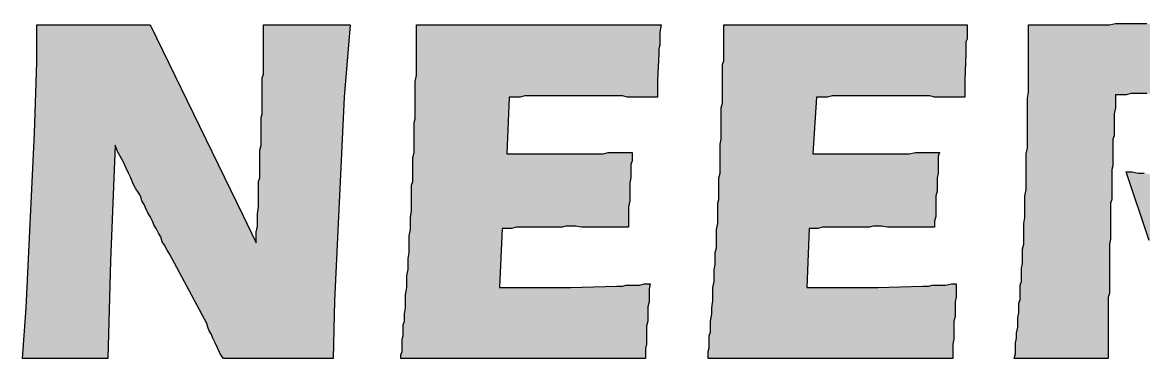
# Model space of a CAD drawing. Extents: x 0 to 3, y 0 to 1.88.
# Drawn here: x 1.426 to 2.196, y 1.064 to 1.295 of the extents above; entities that cross this region are included whole.
import ezdxf

# ---------------------------------------------------------------- set-up
doc = ezdxf.new("R2010")
doc.units = 0
doc.header["$LTSCALE"] = 10
doc.header["$MEASUREMENT"] = 0
doc.layers.add('BDR-18', color=1, linetype='Continuous')

msp = doc.modelspace()

# ---------------------------------------------------------------- hatches: boundary and pattern name
at = {"layer": 'BDR-18', "linetype": 'ByBlock'}
h = msp.add_hatch(color=256, dxfattribs=at)
h.dxf.hatch_style = 1
h.paths.add_polyline_path([(2.10754, 1.06416), (2.10836, 1.06747), (2.10836, 1.07161), (2.10836, 1.07493), (2.10919, 1.07824), (2.10919, 1.08155), (2.11002, 1.08569), (2.11002, 1.089), (2.11002, 1.09232), (2.11085, 1.09563), (2.11085, 1.09894), (2.11085, 1.10225), (2.11168, 1.10474), (2.11168, 1.10805), (2.11168, 1.11136), (2.11168, 1.11467), (2.1125, 1.11716), (2.1125, 1.12047), (2.1125, 1.12378), (2.1125, 1.12626), (2.11333, 1.12958), (2.11333, 1.13289), (2.11333, 1.1362), (2.11333, 1.13951), (2.11416, 1.14282), (2.11416, 1.14614), (2.11416, 1.15028), (2.11416, 1.15359), (2.11416, 1.1569), (2.11499, 1.16104), (2.11499, 1.16435), (2.11499, 1.16849), (2.11499, 1.17263), (2.11499, 1.17595), (2.11582, 1.18009), (2.11582, 1.18423), (2.11582, 1.18837), (2.11582, 1.19251), (2.11582, 1.19665), (2.11582, 1.20079), (2.11582, 1.20493), (2.11664, 1.20907), (2.11664, 1.21321), (2.11664, 1.21735), (2.11664, 1.22149), (2.11664, 1.22563), (2.11664, 1.22977), (2.11664, 1.23391), (2.11664, 1.23888), (2.11664, 1.24302), (2.11747, 1.24716), (2.11747, 1.2513), (2.11747, 1.25461), (2.11747, 1.25875), (2.11747, 1.26289), (2.11747, 1.2662), (2.11747, 1.26951), (2.11747, 1.27283), (2.11747, 1.27614), (2.11747, 1.27945), (2.11747, 1.28276), (2.11747, 1.28525), (2.11747, 1.28856), (2.11747, 1.29104), (2.11747, 1.29353), (2.12244, 1.29353), (2.12658, 1.29353), (2.13072, 1.29353), (2.13486, 1.29353), (2.13817, 1.29353), (2.14148, 1.29353), (2.1448, 1.29353), (2.14811, 1.29353), (2.15142, 1.29353), (2.15391, 1.29353), (2.15805, 1.29353), (2.16136, 1.29353), (2.16467, 1.29353), (2.16881, 1.29353), (2.17295, 1.29353), (2.17709, 1.29435), (2.18123, 1.29435), (2.1862, 1.29435), (2.19034, 1.29435), (2.19448, 1.29435), (2.19862, 1.29435), (2.20276, 1.29435), (2.2069, 1.29518), (2.21104, 1.29518), (2.21601, 1.29435), (2.22015, 1.29435), (2.22512, 1.29435), (2.22926, 1.29435), (2.2334, 1.29435), (2.23754, 1.29353), (2.24168, 1.29353), (2.24499, 1.2927), (2.2483, 1.2927), (2.25078, 1.2927), (2.25327, 1.29187), (2.25575, 1.29104), (2.25824, 1.29104), (2.26072, 1.29021), (2.2632, 1.28939), (2.26569, 1.28856), (2.26817, 1.2869), (2.27066, 1.28607), (2.27397, 1.28442), (2.27811, 1.28193), (2.28142, 1.27945), (2.28473, 1.27614), (2.28722, 1.27365), (2.2897, 1.27034), (2.29219, 1.26703), (2.29384, 1.26372), (2.2955, 1.2604), (2.29715, 1.25626), (2.29881, 1.25212), (2.29964, 1.24716), (2.30047, 1.24302), (2.30047, 1.24053), (2.30047, 1.23805), (2.30047, 1.23556), (2.30047, 1.23308), (2.30047, 1.2306), (2.30047, 1.22728), (2.30047, 1.2248), (2.30047, 1.22232), (2.29964, 1.21983), (2.29964, 1.21652), (2.29881, 1.21404), (2.29798, 1.21155), (2.29798, 1.20907), (2.29715, 1.20741), (2.29633, 1.20493), (2.29467, 1.20244), (2.29384, 1.19996), (2.29301, 1.19747), (2.29136, 1.19582), (2.29053, 1.19333), (2.28887, 1.19085), (2.28722, 1.18919), (2.28556, 1.18754), (2.28391, 1.18505), (2.28225, 1.1834), (2.28059, 1.18174), (2.27811, 1.18009), (2.27645, 1.17843), (2.27397, 1.17677), (2.27148, 1.17512), (2.269, 1.17346), (2.26652, 1.17181), (2.2632, 1.17015), (2.25989, 1.16849), (2.25658, 1.16684), (2.25327, 1.16518), (2.26072, 1.14448), (2.26238, 1.13951), (2.26403, 1.13537), (2.26486, 1.13289), (2.26569, 1.1304), (2.26734, 1.12792), (2.26817, 1.12626), (2.28805, 1.07658), (2.28887, 1.07493), (2.2897, 1.07161), (2.29136, 1.0683), (2.29219, 1.06582), (2.29301, 1.06416), (2.2897, 1.06416), (2.28722, 1.06416), (2.28391, 1.06416), (2.28142, 1.06416), (2.27894, 1.06416), (2.27645, 1.06416), (2.27231, 1.06416), (2.26817, 1.06416), (2.26486, 1.06416), (2.26155, 1.06416), (2.25989, 1.06416), (2.25658, 1.06416), (2.25327, 1.06416), (2.24913, 1.06416), (2.24499, 1.06416), (2.2425, 1.06416), (2.24085, 1.06416), (2.23836, 1.06416), (2.23505, 1.06416), (2.23257, 1.06416), (2.23008, 1.06416), (2.22677, 1.06416), (2.22429, 1.06416), (2.22346, 1.06665), (2.22263, 1.06913), (2.2218, 1.07244), (2.22098, 1.07658), (2.21932, 1.08072), (2.21849, 1.08321), (2.21849, 1.08569), (2.21766, 1.08817), (2.21684, 1.09066), (2.21601, 1.09314), (2.21518, 1.09646), (2.21435, 1.09894), (2.21435, 1.10142), (2.2127, 1.10556), (2.21187, 1.10888), (2.21104, 1.11136), (2.21021, 1.11467), (2.20855, 1.11798), (2.20773, 1.12212), (2.20607, 1.12626), (2.20524, 1.1304), (2.20441, 1.13289), (2.20359, 1.13537), (2.20276, 1.13786), (2.20193, 1.14034), (2.2011, 1.14282), (2.20027, 1.14531), (2.18454, 1.19251), (2.18868, 1.19251), (2.19282, 1.19168), (2.19696, 1.19168), (2.20027, 1.19085), (2.20359, 1.19085), (2.20607, 1.19168), (2.20855, 1.19168), (2.21104, 1.19251), (2.21352, 1.19251), (2.21601, 1.19333), (2.21849, 1.19416), (2.22015, 1.19499), (2.22263, 1.19582), (2.22512, 1.19665), (2.22843, 1.19996), (2.23174, 1.20244), (2.23422, 1.20658), (2.23588, 1.2099), (2.23754, 1.21404), (2.23836, 1.21818), (2.23836, 1.22232), (2.23836, 1.22646), (2.23754, 1.22977), (2.23671, 1.23225), (2.23505, 1.23556), (2.2334, 1.23805), (2.23091, 1.24053), (2.2276, 1.24219), (2.22429, 1.24384), (2.22263, 1.24384), (2.22015, 1.24467), (2.21766, 1.2455), (2.21518, 1.2455), (2.21187, 1.2455), (2.20855, 1.24633), (2.20524, 1.24633), (2.2011, 1.24633), (2.19862, 1.24633), (2.19613, 1.24633), (2.19282, 1.24633), (2.19034, 1.24633), (2.18785, 1.24633), (2.18454, 1.2455), (2.18123, 1.2455), (2.17709, 1.2455), (2.17709, 1.24136), (2.17709, 1.23639), (2.17626, 1.23225), (2.17626, 1.22728), (2.17626, 1.2248), (2.17626, 1.22232), (2.17626, 1.21983), (2.17626, 1.21735), (2.17543, 1.21486), (2.17543, 1.21238), (2.17543, 1.2099), (2.17543, 1.20741), (2.17543, 1.20493), (2.17543, 1.20161), (2.17543, 1.19913), (2.17543, 1.19665), (2.17461, 1.19416), (2.17461, 1.19085), (2.17461, 1.18837), (2.17461, 1.18505), (2.17461, 1.18257), (2.17461, 1.17926), (2.17461, 1.17677), (2.17461, 1.17346), (2.17378, 1.17098), (2.17378, 1.16767), (2.17378, 1.16435), (2.17378, 1.16104), (2.17378, 1.15856), (2.17378, 1.15525), (2.17378, 1.15193), (2.17378, 1.14862), (2.17378, 1.14614), (2.17295, 1.14282), (2.17295, 1.13951), (2.17295, 1.13703), (2.17295, 1.13372), (2.17295, 1.1304), (2.17295, 1.12709), (2.17295, 1.12461), (2.17295, 1.1213), (2.17295, 1.11798), (2.17295, 1.1155), (2.17295, 1.11219), (2.17295, 1.10888), (2.17212, 1.10639), (2.17212, 1.10308), (2.17212, 1.09977), (2.17212, 1.09728), (2.17212, 1.09397), (2.17212, 1.09066), (2.17212, 1.08817), (2.17212, 1.08486), (2.17212, 1.08155), (2.17212, 1.07907), (2.17212, 1.07575), (2.17212, 1.07327), (2.17212, 1.06996), (2.17212, 1.06665), (2.17212, 1.06416), (2.16881, 1.06416), (2.16633, 1.06416), (2.16301, 1.06416), (2.16053, 1.06416), (2.15805, 1.06416), (2.15556, 1.06416), (2.15142, 1.06416), (2.14728, 1.06416), (2.14397, 1.06416), (2.14148, 1.06416), (2.139, 1.06416), (2.13652, 1.06416), (2.13403, 1.06416), (2.13072, 1.06416), (2.12658, 1.06416), (2.12244, 1.06416), (2.12078, 1.06416), (2.1183, 1.06416), (2.11582, 1.06416), (2.11333, 1.06416), (2.11085, 1.06416)])
h = msp.add_hatch(color=256, dxfattribs=at)
h.dxf.hatch_style = 1
h.paths.add_polyline_path([(1.42607, 1.06416), (1.42855, 1.09894), (1.43435, 1.219), (1.436, 1.26786), (1.436, 1.29353), (1.43932, 1.29353), (1.4418, 1.29353), (1.44511, 1.29353), (1.4476, 1.29353), (1.45008, 1.29353), (1.45339, 1.29353), (1.45588, 1.29353), (1.45836, 1.29353), (1.46085, 1.29353), (1.46333, 1.29353), (1.46581, 1.29353), (1.4683, 1.29353), (1.47327, 1.29353), (1.47741, 1.29353), (1.48072, 1.29353), (1.48486, 1.29353), (1.489, 1.29353), (1.49314, 1.29353), (1.49562, 1.29353), (1.49728, 1.29353), (1.49976, 1.29353), (1.50225, 1.29353), (1.50556, 1.29353), (1.50804, 1.29353), (1.51053, 1.29353), (1.51384, 1.29353), (1.5776, 1.1627), (1.58671, 1.14365), (1.58671, 1.14779), (1.58671, 1.15111), (1.58753, 1.15525), (1.58753, 1.15939), (1.58753, 1.16353), (1.58836, 1.16849), (1.58836, 1.17263), (1.58836, 1.17512), (1.58836, 1.1776), (1.58836, 1.18009), (1.58836, 1.18257), (1.58836, 1.18588), (1.58919, 1.18837), (1.58919, 1.19085), (1.58919, 1.19333), (1.58919, 1.19665), (1.58919, 1.19913), (1.58919, 1.20161), (1.58919, 1.20493), (1.58919, 1.20741), (1.59002, 1.21072), (1.59002, 1.21404), (1.59002, 1.21652), (1.59002, 1.21983), (1.59002, 1.22314), (1.59002, 1.22646), (1.59002, 1.22977), (1.59085, 1.23225), (1.59085, 1.23556), (1.59085, 1.23805), (1.59085, 1.24136), (1.59085, 1.24384), (1.59085, 1.24716), (1.59085, 1.24964), (1.59085, 1.25212), (1.59085, 1.25461), (1.59085, 1.25709), (1.59167, 1.25958), (1.59167, 1.26206), (1.59167, 1.2662), (1.59167, 1.27034), (1.59167, 1.27448), (1.59167, 1.27862), (1.59167, 1.28193), (1.59167, 1.28525), (1.59167, 1.28856), (1.59167, 1.29104), (1.59167, 1.29353), (1.59664, 1.29353), (1.60078, 1.29353), (1.60492, 1.29353), (1.60823, 1.29353), (1.61237, 1.29353), (1.61569, 1.29353), (1.619, 1.29353), (1.62148, 1.29353), (1.62314, 1.29353), (1.62562, 1.29353), (1.62811, 1.29353), (1.63142, 1.29353), (1.63556, 1.29353), (1.63804, 1.29353), (1.6397, 1.29353), (1.64218, 1.29353), (1.6455, 1.29353), (1.64798, 1.29353), (1.65129, 1.29353), (1.64715, 1.24384), (1.64053, 1.10391), (1.6397, 1.06416), (1.63473, 1.06416), (1.62976, 1.06416), (1.62562, 1.06416), (1.62066, 1.06416), (1.61651, 1.06416), (1.61155, 1.06416), (1.60741, 1.06416), (1.60327, 1.06416), (1.59913, 1.06416), (1.59499, 1.06416), (1.59085, 1.06416), (1.58836, 1.06416), (1.58588, 1.06416), (1.58339, 1.06416), (1.58091, 1.06416), (1.57843, 1.06416), (1.57594, 1.06416), (1.57263, 1.06416), (1.57015, 1.06416), (1.56683, 1.06416), (1.56435, 1.06416), (1.56187, 1.06747), (1.56021, 1.07161), (1.55855, 1.07493), (1.5569, 1.07824), (1.55607, 1.08072), (1.55441, 1.08321), (1.55358, 1.08569), (1.55276, 1.08817), (1.52709, 1.1362), (1.52543, 1.13868), (1.52378, 1.142), (1.52212, 1.14448), (1.52129, 1.14779), (1.51964, 1.15028), (1.51798, 1.15359), (1.51632, 1.15607), (1.5155, 1.15856), (1.51384, 1.16187), (1.51218, 1.16435), (1.51053, 1.16767), (1.5097, 1.17015), (1.50804, 1.17263), (1.50722, 1.17595), (1.50556, 1.17843), (1.5039, 1.18091), (1.50225, 1.18423), (1.50059, 1.18837), (1.49893, 1.19168), (1.49728, 1.19499), (1.49562, 1.19913), (1.49314, 1.20327), (1.49148, 1.20658), (1.48983, 1.21072), (1.48651, 1.13123), (1.48486, 1.06416), (1.48072, 1.06416), (1.47658, 1.06416), (1.47244, 1.06416), (1.4683, 1.06416), (1.46499, 1.06416), (1.4625, 1.06416), (1.45919, 1.06416), (1.45671, 1.06416), (1.45422, 1.06416), (1.45174, 1.06416), (1.44843, 1.06416), (1.44511, 1.06416), (1.44097, 1.06416), (1.43849, 1.06416), (1.436, 1.06416), (1.43352, 1.06416), (1.43104, 1.06416), (1.42855, 1.06416)])
h = msp.add_hatch(color=256, dxfattribs=at)
h.dxf.hatch_style = 1
h.paths.add_polyline_path([(1.68607, 1.06416), (1.68607, 1.06665), (1.6869, 1.06913), (1.6869, 1.07161), (1.6869, 1.07493), (1.6869, 1.07741), (1.68773, 1.07989), (1.68773, 1.08238), (1.68773, 1.08486), (1.68773, 1.08735), (1.68855, 1.08983), (1.68855, 1.0948), (1.68938, 1.09894), (1.68938, 1.10391), (1.68938, 1.10805), (1.69021, 1.11302), (1.69021, 1.11716), (1.69021, 1.1213), (1.69104, 1.12544), (1.69104, 1.12875), (1.69104, 1.13289), (1.69187, 1.13703), (1.69187, 1.14034), (1.69187, 1.14448), (1.69187, 1.14862), (1.69269, 1.15276), (1.69269, 1.1569), (1.69269, 1.16104), (1.69352, 1.16601), (1.69352, 1.17098), (1.69352, 1.17346), (1.69352, 1.17595), (1.69352, 1.17843), (1.69352, 1.18091), (1.69352, 1.1834), (1.69435, 1.18588), (1.69435, 1.18837), (1.69435, 1.19168), (1.69435, 1.19416), (1.69435, 1.19665), (1.69435, 1.19996), (1.69435, 1.20244), (1.69518, 1.20575), (1.69518, 1.20824), (1.69518, 1.21155), (1.69518, 1.21486), (1.69518, 1.21735), (1.69518, 1.22066), (1.69518, 1.22314), (1.69518, 1.22646), (1.69601, 1.22894), (1.69601, 1.23142), (1.69601, 1.23391), (1.69601, 1.23639), (1.69601, 1.2397), (1.69601, 1.24136), (1.69601, 1.24633), (1.69601, 1.25047), (1.69601, 1.25461), (1.69683, 1.25875), (1.69683, 1.26289), (1.69683, 1.2662), (1.69683, 1.26869), (1.69683, 1.272), (1.69683, 1.27448), (1.69683, 1.27697), (1.69683, 1.27862), (1.69683, 1.29353), (1.70097, 1.29353), (1.70594, 1.29353), (1.71091, 1.29353), (1.71505, 1.29353), (1.71753, 1.29353), (1.72002, 1.29353), (1.7225, 1.29353), (1.72581, 1.29353), (1.7283, 1.29353), (1.73078, 1.29353), (1.73327, 1.29353), (1.73575, 1.29353), (1.73824, 1.29353), (1.74155, 1.29353), (1.74403, 1.29353), (1.74652, 1.29353), (1.74983, 1.29353), (1.75231, 1.29353), (1.75562, 1.29353), (1.75811, 1.29353), (1.76142, 1.29353), (1.7639, 1.29353), (1.76722, 1.29353), (1.77053, 1.29353), (1.77301, 1.29353), (1.77632, 1.29353), (1.77964, 1.29353), (1.78295, 1.29353), (1.78543, 1.29353), (1.78874, 1.29353), (1.79123, 1.29353), (1.79371, 1.29353), (1.79702, 1.29353), (1.79951, 1.29353), (1.80199, 1.29353), (1.80531, 1.29353), (1.80779, 1.29353), (1.81027, 1.29353), (1.81359, 1.29353), (1.81607, 1.29353), (1.81855, 1.29353), (1.82104, 1.29353), (1.82352, 1.29353), (1.82601, 1.29353), (1.82849, 1.29353), (1.8318, 1.29353), (1.83429, 1.29353), (1.83677, 1.29353), (1.83925, 1.29353), (1.84174, 1.29353), (1.84588, 1.29353), (1.85085, 1.29353), (1.85581, 1.29353), (1.85996, 1.29353), (1.86492, 1.29353), (1.8641, 1.28856), (1.8641, 1.2869), (1.8641, 1.28359), (1.8641, 1.28193), (1.8641, 1.27945), (1.86327, 1.27697), (1.86327, 1.27365), (1.86244, 1.25544), (1.86244, 1.25212), (1.86244, 1.24964), (1.86244, 1.24633), (1.86244, 1.24384), (1.85913, 1.24384), (1.85499, 1.24384), (1.85167, 1.24384), (1.84836, 1.24384), (1.84505, 1.24384), (1.84174, 1.24384), (1.83843, 1.24467), (1.83594, 1.24467), (1.83263, 1.24467), (1.82932, 1.24467), (1.82683, 1.24467), (1.82435, 1.24467), (1.82104, 1.24467), (1.81855, 1.24467), (1.81607, 1.24467), (1.81359, 1.24467), (1.8111, 1.24467), (1.80862, 1.24467), (1.80613, 1.24467), (1.80365, 1.24467), (1.79951, 1.24467), (1.79537, 1.24467), (1.79206, 1.24467), (1.78874, 1.24467), (1.78626, 1.24467), (1.7846, 1.24467), (1.78212, 1.24467), (1.77964, 1.24467), (1.77715, 1.24467), (1.77467, 1.24467), (1.77136, 1.24467), (1.76804, 1.24384), (1.76473, 1.24384), (1.76059, 1.24384), (1.75894, 1.20493), (1.76308, 1.20493), (1.76804, 1.20493), (1.77053, 1.20493), (1.77301, 1.20493), (1.7755, 1.20493), (1.77798, 1.20493), (1.78046, 1.20493), (1.78295, 1.20493), (1.78626, 1.20493), (1.78874, 1.20493), (1.79123, 1.20493), (1.79454, 1.20493), (1.79702, 1.20493), (1.80034, 1.20493), (1.80282, 1.20493), (1.80613, 1.20493), (1.80779, 1.20493), (1.81027, 1.20493), (1.81276, 1.20493), (1.81524, 1.20493), (1.81855, 1.20493), (1.82187, 1.20493), (1.82518, 1.20493), (1.82849, 1.20575), (1.83263, 1.20575), (1.83677, 1.20575), (1.84091, 1.20575), (1.84505, 1.20575), (1.84505, 1.20327), (1.84505, 1.19996), (1.84422, 1.19747), (1.84422, 1.19499), (1.84422, 1.19168), (1.84422, 1.18837), (1.84339, 1.18505), (1.84339, 1.18257), (1.84339, 1.17926), (1.84339, 1.17595), (1.84339, 1.17263), (1.84257, 1.16849), (1.84257, 1.16518), (1.84257, 1.16187), (1.84257, 1.15856), (1.84257, 1.15442), (1.83925, 1.15442), (1.83594, 1.15442), (1.83263, 1.15442), (1.83015, 1.15442), (1.82683, 1.15442), (1.82435, 1.15442), (1.82187, 1.15442), (1.81938, 1.15442), (1.8169, 1.15442), (1.81441, 1.15442), (1.81027, 1.15442), (1.80613, 1.15525), (1.80199, 1.15525), (1.79951, 1.15525), (1.79702, 1.15442), (1.79454, 1.15442), (1.79123, 1.15442), (1.78874, 1.15442), (1.78626, 1.15442), (1.78295, 1.15442), (1.78046, 1.15442), (1.77715, 1.15442), (1.77467, 1.15442), (1.77136, 1.15442), (1.76804, 1.15442), (1.76556, 1.15442), (1.76225, 1.15359), (1.75894, 1.15359), (1.75562, 1.15359), (1.75397, 1.11302), (1.77136, 1.11302), (1.77301, 1.11302), (1.77632, 1.11302), (1.77964, 1.11302), (1.78295, 1.11302), (1.78709, 1.11302), (1.78957, 1.11302), (1.79206, 1.11302), (1.79454, 1.11302), (1.79702, 1.11302), (1.80034, 1.11302), (1.80282, 1.11302), (1.83429, 1.11384), (1.83594, 1.11384), (1.83843, 1.11384), (1.84091, 1.11467), (1.84339, 1.11467), (1.84671, 1.11467), (1.85002, 1.11467), (1.85333, 1.1155), (1.85747, 1.1155), (1.85664, 1.11219), (1.85664, 1.10888), (1.85664, 1.10639), (1.85664, 1.10308), (1.85581, 1.09977), (1.85581, 1.09646), (1.85581, 1.09314), (1.85581, 1.08983), (1.85499, 1.08652), (1.85499, 1.08403), (1.85499, 1.08072), (1.85499, 1.07741), (1.85499, 1.0741), (1.85416, 1.07079), (1.85416, 1.06747), (1.85416, 1.06416), (1.84919, 1.06416), (1.84505, 1.06416), (1.84008, 1.06416), (1.83511, 1.06416), (1.83015, 1.06416), (1.82601, 1.06416), (1.82352, 1.06416), (1.82104, 1.06416), (1.81855, 1.06416), (1.81607, 1.06416), (1.81359, 1.06416), (1.81027, 1.06416), (1.80779, 1.06416), (1.80531, 1.06416), (1.80282, 1.06416), (1.80034, 1.06416), (1.79785, 1.06416), (1.79537, 1.06416), (1.79288, 1.06416), (1.78957, 1.06416), (1.78709, 1.06416), (1.7846, 1.06416), (1.78212, 1.06416), (1.77881, 1.06416), (1.77632, 1.06416), (1.77384, 1.06416), (1.7076, 1.06416)])
h = msp.add_hatch(color=256, dxfattribs=at)
h.dxf.hatch_style = 1
h.paths.add_polyline_path([(1.89722, 1.06416), (1.89722, 1.06665), (1.89722, 1.06913), (1.89804, 1.07161), (1.89804, 1.07493), (1.89804, 1.07741), (1.89804, 1.07989), (1.89887, 1.08238), (1.89887, 1.08486), (1.89887, 1.08735), (1.89887, 1.08983), (1.8997, 1.0948), (1.8997, 1.09894), (1.90053, 1.10391), (1.90053, 1.10805), (1.90053, 1.11302), (1.90136, 1.11716), (1.90136, 1.1213), (1.90136, 1.12544), (1.90218, 1.12875), (1.90218, 1.13289), (1.90218, 1.13703), (1.90301, 1.14034), (1.90301, 1.14448), (1.90301, 1.14862), (1.90301, 1.15276), (1.90384, 1.1569), (1.90384, 1.16104), (1.90384, 1.16601), (1.90384, 1.17098), (1.90467, 1.17346), (1.90467, 1.17595), (1.90467, 1.17843), (1.90467, 1.18091), (1.90467, 1.1834), (1.90467, 1.18588), (1.90467, 1.18837), (1.9055, 1.19168), (1.9055, 1.19416), (1.9055, 1.19665), (1.9055, 1.19996), (1.9055, 1.20244), (1.9055, 1.20575), (1.9055, 1.20824), (1.9055, 1.21155), (1.90632, 1.21486), (1.90632, 1.21735), (1.90632, 1.22066), (1.90632, 1.22314), (1.90632, 1.22646), (1.90632, 1.22894), (1.90632, 1.23142), (1.90632, 1.23391), (1.90632, 1.23639), (1.90715, 1.2397), (1.90715, 1.24136), (1.90715, 1.24633), (1.90715, 1.25047), (1.90715, 1.25461), (1.90715, 1.25875), (1.90715, 1.26289), (1.90715, 1.2662), (1.90798, 1.26869), (1.90798, 1.272), (1.90798, 1.27448), (1.90798, 1.27697), (1.90798, 1.27862), (1.90798, 1.29353), (1.91212, 1.29353), (1.91709, 1.29353), (1.92123, 1.29353), (1.9262, 1.29353), (1.92868, 1.29353), (1.93117, 1.29353), (1.93365, 1.29353), (1.93613, 1.29353), (1.93862, 1.29353), (1.9411, 1.29353), (1.94441, 1.29353), (1.9469, 1.29353), (1.94938, 1.29353), (1.95187, 1.29353), (1.95518, 1.29353), (1.95766, 1.29353), (1.96097, 1.29353), (1.96346, 1.29353), (1.96594, 1.29353), (1.96925, 1.29353), (1.97174, 1.29353), (1.97505, 1.29353), (1.97836, 1.29353), (1.98085, 1.29353), (1.98416, 1.29353), (1.98747, 1.29353), (1.98996, 1.29353), (1.99327, 1.29353), (1.99658, 1.29353), (1.99906, 1.29353), (2.00238, 1.29353), (2.00486, 1.29353), (2.00734, 1.29353), (2.01066, 1.29353), (2.01314, 1.29353), (2.01645, 1.29353), (2.01894, 1.29353), (2.02142, 1.29353), (2.0239, 1.29353), (2.02722, 1.29353), (2.0297, 1.29353), (2.03218, 1.29353), (2.03467, 1.29353), (2.03715, 1.29353), (2.03964, 1.29353), (2.04212, 1.29353), (2.04461, 1.29353), (2.04709, 1.29353), (2.04957, 1.29353), (2.05206, 1.29353), (2.05703, 1.29353), (2.06199, 1.29353), (2.06613, 1.29353), (2.0711, 1.29353), (2.07524, 1.29353), (2.07524, 1.28856), (2.07524, 1.2869), (2.07524, 1.28359), (2.07441, 1.28193), (2.07441, 1.27945), (2.07441, 1.27697), (2.07441, 1.27365), (2.07359, 1.25544), (2.07359, 1.25212), (2.07359, 1.24964), (2.07359, 1.24633), (2.07359, 1.24384), (2.06945, 1.24384), (2.06613, 1.24384), (2.06282, 1.24384), (2.05951, 1.24384), (2.0562, 1.24384), (2.05289, 1.24384), (2.04957, 1.24467), (2.04626, 1.24467), (2.04378, 1.24467), (2.04047, 1.24467), (2.03798, 1.24467), (2.03467, 1.24467), (2.03218, 1.24467), (2.0297, 1.24467), (2.02722, 1.24467), (2.02473, 1.24467), (2.02142, 1.24467), (2.01894, 1.24467), (2.01645, 1.24467), (2.0148, 1.24467), (2.00983, 1.24467), (2.00652, 1.24467), (2.0032, 1.24467), (1.99989, 1.24467), (1.99741, 1.24467), (1.99492, 1.24467), (1.99327, 1.24467), (1.99078, 1.24467), (1.9883, 1.24467), (1.98582, 1.24467), (1.9825, 1.24467), (1.97919, 1.24384), (1.97505, 1.24384), (1.97174, 1.24384), (1.96925, 1.20493), (1.97422, 1.20493), (1.97919, 1.20493), (1.98168, 1.20493), (1.98416, 1.20493), (1.98664, 1.20493), (1.98913, 1.20493), (1.99161, 1.20493), (1.9941, 1.20493), (1.99658, 1.20493), (1.99989, 1.20493), (2.00238, 1.20493), (2.00486, 1.20493), (2.00817, 1.20493), (2.01066, 1.20493), (2.01397, 1.20493), (2.01728, 1.20493), (2.01894, 1.20493), (2.02142, 1.20493), (2.0239, 1.20493), (2.02639, 1.20493), (2.0297, 1.20493), (2.03218, 1.20493), (2.0355, 1.20493), (2.03964, 1.20575), (2.04295, 1.20575), (2.04709, 1.20575), (2.05123, 1.20575), (2.0562, 1.20575), (2.05537, 1.20327), (2.05537, 1.19996), (2.05537, 1.19747), (2.05537, 1.19499), (2.05537, 1.19168), (2.05454, 1.18837), (2.05454, 1.18505), (2.05454, 1.18257), (2.05454, 1.17926), (2.05371, 1.17595), (2.05371, 1.17263), (2.05371, 1.16849), (2.05371, 1.16518), (2.05371, 1.16187), (2.05289, 1.15856), (2.05289, 1.15442), (2.04957, 1.15442), (2.04709, 1.15442), (2.04378, 1.15442), (2.04047, 1.15442), (2.03798, 1.15442), (2.0355, 1.15442), (2.03218, 1.15442), (2.0297, 1.15442), (2.02722, 1.15442), (2.02556, 1.15442), (2.02059, 1.15442), (2.01645, 1.15525), (2.01314, 1.15525), (2.01066, 1.15525), (2.00817, 1.15442), (2.00486, 1.15442), (2.00238, 1.15442), (1.99989, 1.15442), (1.99658, 1.15442), (1.9941, 1.15442), (1.99078, 1.15442), (1.9883, 1.15442), (1.98499, 1.15442), (1.9825, 1.15442), (1.97919, 1.15442), (1.97588, 1.15442), (1.97257, 1.15359), (1.97008, 1.15359), (1.96677, 1.15359), (1.96511, 1.11302), (1.98168, 1.11302), (1.98416, 1.11302), (1.98664, 1.11302), (1.98996, 1.11302), (1.9941, 1.11302), (1.99824, 1.11302), (2.00072, 1.11302), (2.0032, 1.11302), (2.00569, 1.11302), (2.00817, 1.11302), (2.01066, 1.11302), (2.01397, 1.11302), (2.04461, 1.11384), (2.04709, 1.11384), (2.04875, 1.11384), (2.05123, 1.11467), (2.05454, 1.11467), (2.05703, 1.11467), (2.06034, 1.11467), (2.06448, 1.1155), (2.06779, 1.1155), (2.06779, 1.11219), (2.06779, 1.10888), (2.06779, 1.10639), (2.06696, 1.10308), (2.06696, 1.09977), (2.06696, 1.09646), (2.06696, 1.09314), (2.06613, 1.08983), (2.06613, 1.08652), (2.06613, 1.08403), (2.06613, 1.08072), (2.06613, 1.07741), (2.06531, 1.0741), (2.06531, 1.07079), (2.06531, 1.06747), (2.06531, 1.06416), (2.06034, 1.06416), (2.0562, 1.06416), (2.05123, 1.06416), (2.04626, 1.06416), (2.04129, 1.06416), (2.03633, 1.06416), (2.03384, 1.06416), (2.03136, 1.06416), (2.02887, 1.06416), (2.02639, 1.06416), (2.0239, 1.06416), (2.02142, 1.06416), (2.01894, 1.06416), (2.01645, 1.06416), (2.01397, 1.06416), (2.01148, 1.06416), (2.009, 1.06416), (2.00569, 1.06416), (2.0032, 1.06416), (2.00072, 1.06416), (1.99824, 1.06416), (1.99575, 1.06416), (1.99244, 1.06416), (1.98996, 1.06416), (1.98747, 1.06416), (1.98499, 1.06416), (1.91875, 1.06416)])

# ---------------------------------------------------------------- linework, layer by layer
for points in [[(2.19862, 1.24633), (2.19613, 1.24633), (2.19282, 1.24633), (2.19034, 1.24633), (2.18785, 1.24633), (2.18454, 1.2455), (2.18123, 1.2455), (2.17709, 1.2455), (2.17709, 1.24136), (2.17709, 1.23639), (2.17626, 1.23225), (2.17626, 1.22728), (2.17626, 1.2248), (2.17626, 1.22232), (2.17626, 1.21983), (2.17626, 1.21735), (2.17543, 1.21486), (2.17543, 1.21238), (2.17543, 1.2099), (2.17543, 1.20741), (2.17543, 1.20493), (2.17543, 1.20161), (2.17543, 1.19913), (2.17543, 1.19665), (2.17461, 1.19416), (2.17461, 1.19085), (2.17461, 1.18837), (2.17461, 1.18505), (2.17461, 1.18257), (2.17461, 1.17926), (2.17461, 1.17677), (2.17461, 1.17346), (2.17378, 1.17098), (2.17378, 1.16767), (2.17378, 1.16435), (2.17378, 1.16104), (2.17378, 1.15856), (2.17378, 1.15525), (2.17378, 1.15193), (2.17378, 1.14862), (2.17378, 1.14614), (2.17295, 1.14282), (2.17295, 1.13951), (2.17295, 1.13703), (2.17295, 1.13372), (2.17295, 1.1304), (2.17295, 1.12709), (2.17295, 1.12461), (2.17295, 1.1213), (2.17295, 1.11798), (2.17295, 1.1155), (2.17295, 1.11219), (2.17295, 1.10888), (2.17212, 1.10639), (2.17212, 1.10308), (2.17212, 1.09977), (2.17212, 1.09728), (2.17212, 1.09397), (2.17212, 1.09066), (2.17212, 1.08817), (2.17212, 1.08486), (2.17212, 1.08155), (2.17212, 1.07907), (2.17212, 1.07575), (2.17212, 1.07327), (2.17212, 1.06996), (2.17212, 1.06665), (2.17212, 1.06416), (2.16881, 1.06416), (2.16633, 1.06416), (2.16301, 1.06416), (2.16053, 1.06416), (2.15805, 1.06416), (2.15556, 1.06416), (2.15142, 1.06416), (2.14728, 1.06416), (2.14397, 1.06416), (2.14148, 1.06416), (2.139, 1.06416), (2.13652, 1.06416), (2.13403, 1.06416), (2.13072, 1.06416), (2.12658, 1.06416), (2.12244, 1.06416), (2.12078, 1.06416), (2.1183, 1.06416), (2.11582, 1.06416), (2.11333, 1.06416), (2.11085, 1.06416), (2.10754, 1.06416), (2.10836, 1.06747), (2.10836, 1.07161), (2.10836, 1.07493), (2.10919, 1.07824), (2.10919, 1.08155), (2.11002, 1.08569), (2.11002, 1.089), (2.11002, 1.09232), (2.11085, 1.09563), (2.11085, 1.09894), (2.11085, 1.10225), (2.11168, 1.10474), (2.11168, 1.10805), (2.11168, 1.11136), (2.11168, 1.11467), (2.1125, 1.11716), (2.1125, 1.12047), (2.1125, 1.12378), (2.1125, 1.12626), (2.11333, 1.12958), (2.11333, 1.13289), (2.11333, 1.1362), (2.11333, 1.13951), (2.11416, 1.14282), (2.11416, 1.14614), (2.11416, 1.15028), (2.11416, 1.15359), (2.11416, 1.1569), (2.11499, 1.16104), (2.11499, 1.16435), (2.11499, 1.16849), (2.11499, 1.17263), (2.11499, 1.17595), (2.11582, 1.18009), (2.11582, 1.18423), (2.11582, 1.18837), (2.11582, 1.19251), (2.11582, 1.19665), (2.11582, 1.20079), (2.11582, 1.20493), (2.11664, 1.20907), (2.11664, 1.21321), (2.11664, 1.21735), (2.11664, 1.22149), (2.11664, 1.22563), (2.11664, 1.22977), (2.11664, 1.23391), (2.11664, 1.23888), (2.11664, 1.24302), (2.11747, 1.24716), (2.11747, 1.2513), (2.11747, 1.25461), (2.11747, 1.25875), (2.11747, 1.26289), (2.11747, 1.2662), (2.11747, 1.26951), (2.11747, 1.27283), (2.11747, 1.27614), (2.11747, 1.27945), (2.11747, 1.28276), (2.11747, 1.28525), (2.11747, 1.28856), (2.11747, 1.29104), (2.11747, 1.29353), (2.12244, 1.29353), (2.12658, 1.29353), (2.13072, 1.29353), (2.13486, 1.29353), (2.13817, 1.29353), (2.14148, 1.29353), (2.1448, 1.29353), (2.14811, 1.29353), (2.15142, 1.29353), (2.15391, 1.29353), (2.15805, 1.29353), (2.16136, 1.29353), (2.16467, 1.29353), (2.16881, 1.29353), (2.17295, 1.29353), (2.17709, 1.29435), (2.18123, 1.29435), (2.1862, 1.29435), (2.19034, 1.29435), (2.19448, 1.29435), (2.19862, 1.29435)], [(2.20027, 1.14531), (2.18454, 1.19251), (2.18868, 1.19251), (2.19282, 1.19168), (2.19696, 1.19168)]]:
    msp.add_lwpolyline(points, dxfattribs=at)
for points in [[(1.42607, 1.06416), (1.42855, 1.09894), (1.43435, 1.219), (1.436, 1.26786), (1.436, 1.29353), (1.43932, 1.29353), (1.4418, 1.29353), (1.44511, 1.29353), (1.4476, 1.29353), (1.45008, 1.29353), (1.45339, 1.29353), (1.45588, 1.29353), (1.45836, 1.29353), (1.46085, 1.29353), (1.46333, 1.29353), (1.46581, 1.29353), (1.4683, 1.29353), (1.47327, 1.29353), (1.47741, 1.29353), (1.48072, 1.29353), (1.48486, 1.29353), (1.489, 1.29353), (1.49314, 1.29353), (1.49562, 1.29353), (1.49728, 1.29353), (1.49976, 1.29353), (1.50225, 1.29353), (1.50556, 1.29353), (1.50804, 1.29353), (1.51053, 1.29353), (1.51384, 1.29353), (1.5776, 1.1627), (1.58671, 1.14365), (1.58671, 1.14779), (1.58671, 1.15111), (1.58753, 1.15525), (1.58753, 1.15939), (1.58753, 1.16353), (1.58836, 1.16849), (1.58836, 1.17263), (1.58836, 1.17512), (1.58836, 1.1776), (1.58836, 1.18009), (1.58836, 1.18257), (1.58836, 1.18588), (1.58919, 1.18837), (1.58919, 1.19085), (1.58919, 1.19333), (1.58919, 1.19665), (1.58919, 1.19913), (1.58919, 1.20161), (1.58919, 1.20493), (1.58919, 1.20741), (1.59002, 1.21072), (1.59002, 1.21404), (1.59002, 1.21652), (1.59002, 1.21983), (1.59002, 1.22314), (1.59002, 1.22646), (1.59002, 1.22977), (1.59085, 1.23225), (1.59085, 1.23556), (1.59085, 1.23805), (1.59085, 1.24136), (1.59085, 1.24384), (1.59085, 1.24716), (1.59085, 1.24964), (1.59085, 1.25212), (1.59085, 1.25461), (1.59085, 1.25709), (1.59167, 1.25958), (1.59167, 1.26206), (1.59167, 1.2662), (1.59167, 1.27034), (1.59167, 1.27448), (1.59167, 1.27862), (1.59167, 1.28193), (1.59167, 1.28525), (1.59167, 1.28856), (1.59167, 1.29104), (1.59167, 1.29353), (1.59664, 1.29353), (1.60078, 1.29353), (1.60492, 1.29353), (1.60823, 1.29353), (1.61237, 1.29353), (1.61569, 1.29353), (1.619, 1.29353), (1.62148, 1.29353), (1.62314, 1.29353), (1.62562, 1.29353), (1.62811, 1.29353), (1.63142, 1.29353), (1.63556, 1.29353), (1.63804, 1.29353), (1.6397, 1.29353), (1.64218, 1.29353), (1.6455, 1.29353), (1.64798, 1.29353), (1.65129, 1.29353), (1.64715, 1.24384), (1.64053, 1.10391), (1.6397, 1.06416), (1.63473, 1.06416), (1.62976, 1.06416), (1.62562, 1.06416), (1.62066, 1.06416), (1.61651, 1.06416), (1.61155, 1.06416), (1.60741, 1.06416), (1.60327, 1.06416), (1.59913, 1.06416), (1.59499, 1.06416), (1.59085, 1.06416), (1.58836, 1.06416), (1.58588, 1.06416), (1.58339, 1.06416), (1.58091, 1.06416), (1.57843, 1.06416), (1.57594, 1.06416), (1.57263, 1.06416), (1.57015, 1.06416), (1.56683, 1.06416), (1.56435, 1.06416), (1.56187, 1.06747), (1.56021, 1.07161), (1.55855, 1.07493), (1.5569, 1.07824), (1.55607, 1.08072), (1.55441, 1.08321), (1.55358, 1.08569), (1.55276, 1.08817), (1.52709, 1.1362), (1.52543, 1.13868), (1.52378, 1.142), (1.52212, 1.14448), (1.52129, 1.14779), (1.51964, 1.15028), (1.51798, 1.15359), (1.51632, 1.15607), (1.5155, 1.15856), (1.51384, 1.16187), (1.51218, 1.16435), (1.51053, 1.16767), (1.5097, 1.17015), (1.50804, 1.17263), (1.50722, 1.17595), (1.50556, 1.17843), (1.5039, 1.18091), (1.50225, 1.18423), (1.50059, 1.18837), (1.49893, 1.19168), (1.49728, 1.19499), (1.49562, 1.19913), (1.49314, 1.20327), (1.49148, 1.20658), (1.48983, 1.21072), (1.48651, 1.13123), (1.48486, 1.06416), (1.48072, 1.06416), (1.47658, 1.06416), (1.47244, 1.06416), (1.4683, 1.06416), (1.46499, 1.06416), (1.4625, 1.06416), (1.45919, 1.06416), (1.45671, 1.06416), (1.45422, 1.06416), (1.45174, 1.06416), (1.44843, 1.06416), (1.44511, 1.06416), (1.44097, 1.06416), (1.43849, 1.06416), (1.436, 1.06416), (1.43352, 1.06416), (1.43104, 1.06416), (1.42855, 1.06416)], [(1.68607, 1.06416), (1.68607, 1.06665), (1.6869, 1.06913), (1.6869, 1.07161), (1.6869, 1.07493), (1.6869, 1.07741), (1.68773, 1.07989), (1.68773, 1.08238), (1.68773, 1.08486), (1.68773, 1.08735), (1.68855, 1.08983), (1.68855, 1.0948), (1.68938, 1.09894), (1.68938, 1.10391), (1.68938, 1.10805), (1.69021, 1.11302), (1.69021, 1.11716), (1.69021, 1.1213), (1.69104, 1.12544), (1.69104, 1.12875), (1.69104, 1.13289), (1.69187, 1.13703), (1.69187, 1.14034), (1.69187, 1.14448), (1.69187, 1.14862), (1.69269, 1.15276), (1.69269, 1.1569), (1.69269, 1.16104), (1.69352, 1.16601), (1.69352, 1.17098), (1.69352, 1.17346), (1.69352, 1.17595), (1.69352, 1.17843), (1.69352, 1.18091), (1.69352, 1.1834), (1.69435, 1.18588), (1.69435, 1.18837), (1.69435, 1.19168), (1.69435, 1.19416), (1.69435, 1.19665), (1.69435, 1.19996), (1.69435, 1.20244), (1.69518, 1.20575), (1.69518, 1.20824), (1.69518, 1.21155), (1.69518, 1.21486), (1.69518, 1.21735), (1.69518, 1.22066), (1.69518, 1.22314), (1.69518, 1.22646), (1.69601, 1.22894), (1.69601, 1.23142), (1.69601, 1.23391), (1.69601, 1.23639), (1.69601, 1.2397), (1.69601, 1.24136), (1.69601, 1.24633), (1.69601, 1.25047), (1.69601, 1.25461), (1.69683, 1.25875), (1.69683, 1.26289), (1.69683, 1.2662), (1.69683, 1.26869), (1.69683, 1.272), (1.69683, 1.27448), (1.69683, 1.27697), (1.69683, 1.27862), (1.69683, 1.29353), (1.70097, 1.29353), (1.70594, 1.29353), (1.71091, 1.29353), (1.71505, 1.29353), (1.71753, 1.29353), (1.72002, 1.29353), (1.7225, 1.29353), (1.72581, 1.29353), (1.7283, 1.29353), (1.73078, 1.29353), (1.73327, 1.29353), (1.73575, 1.29353), (1.73824, 1.29353), (1.74155, 1.29353), (1.74403, 1.29353), (1.74652, 1.29353), (1.74983, 1.29353), (1.75231, 1.29353), (1.75562, 1.29353), (1.75811, 1.29353), (1.76142, 1.29353), (1.7639, 1.29353), (1.76722, 1.29353), (1.77053, 1.29353), (1.77301, 1.29353), (1.77632, 1.29353), (1.77964, 1.29353), (1.78295, 1.29353), (1.78543, 1.29353), (1.78874, 1.29353), (1.79123, 1.29353), (1.79371, 1.29353), (1.79702, 1.29353), (1.79951, 1.29353), (1.80199, 1.29353), (1.80531, 1.29353), (1.80779, 1.29353), (1.81027, 1.29353), (1.81359, 1.29353), (1.81607, 1.29353), (1.81855, 1.29353), (1.82104, 1.29353), (1.82352, 1.29353), (1.82601, 1.29353), (1.82849, 1.29353), (1.8318, 1.29353), (1.83429, 1.29353), (1.83677, 1.29353), (1.83925, 1.29353), (1.84174, 1.29353), (1.84588, 1.29353), (1.85085, 1.29353), (1.85581, 1.29353), (1.85996, 1.29353), (1.86492, 1.29353), (1.8641, 1.28856), (1.8641, 1.2869), (1.8641, 1.28359), (1.8641, 1.28193), (1.8641, 1.27945), (1.86327, 1.27697), (1.86327, 1.27365), (1.86244, 1.25544), (1.86244, 1.25212), (1.86244, 1.24964), (1.86244, 1.24633), (1.86244, 1.24384), (1.85913, 1.24384), (1.85499, 1.24384), (1.85167, 1.24384), (1.84836, 1.24384), (1.84505, 1.24384), (1.84174, 1.24384), (1.83843, 1.24467), (1.83594, 1.24467), (1.83263, 1.24467), (1.82932, 1.24467), (1.82683, 1.24467), (1.82435, 1.24467), (1.82104, 1.24467), (1.81855, 1.24467), (1.81607, 1.24467), (1.81359, 1.24467), (1.8111, 1.24467), (1.80862, 1.24467), (1.80613, 1.24467), (1.80365, 1.24467), (1.79951, 1.24467), (1.79537, 1.24467), (1.79206, 1.24467), (1.78874, 1.24467), (1.78626, 1.24467), (1.7846, 1.24467), (1.78212, 1.24467), (1.77964, 1.24467), (1.77715, 1.24467), (1.77467, 1.24467), (1.77136, 1.24467), (1.76804, 1.24384), (1.76473, 1.24384), (1.76059, 1.24384), (1.75894, 1.20493), (1.76308, 1.20493), (1.76804, 1.20493), (1.77053, 1.20493), (1.77301, 1.20493), (1.7755, 1.20493), (1.77798, 1.20493), (1.78046, 1.20493), (1.78295, 1.20493), (1.78626, 1.20493), (1.78874, 1.20493), (1.79123, 1.20493), (1.79454, 1.20493), (1.79702, 1.20493), (1.80034, 1.20493), (1.80282, 1.20493), (1.80613, 1.20493), (1.80779, 1.20493), (1.81027, 1.20493), (1.81276, 1.20493), (1.81524, 1.20493), (1.81855, 1.20493), (1.82187, 1.20493), (1.82518, 1.20493), (1.82849, 1.20575), (1.83263, 1.20575), (1.83677, 1.20575), (1.84091, 1.20575), (1.84505, 1.20575), (1.84505, 1.20327), (1.84505, 1.19996), (1.84422, 1.19747), (1.84422, 1.19499), (1.84422, 1.19168), (1.84422, 1.18837), (1.84339, 1.18505), (1.84339, 1.18257), (1.84339, 1.17926), (1.84339, 1.17595), (1.84339, 1.17263), (1.84257, 1.16849), (1.84257, 1.16518), (1.84257, 1.16187), (1.84257, 1.15856), (1.84257, 1.15442), (1.83925, 1.15442), (1.83594, 1.15442), (1.83263, 1.15442), (1.83015, 1.15442), (1.82683, 1.15442), (1.82435, 1.15442), (1.82187, 1.15442), (1.81938, 1.15442), (1.8169, 1.15442), (1.81441, 1.15442), (1.81027, 1.15442), (1.80613, 1.15525), (1.80199, 1.15525), (1.79951, 1.15525), (1.79702, 1.15442), (1.79454, 1.15442), (1.79123, 1.15442), (1.78874, 1.15442), (1.78626, 1.15442), (1.78295, 1.15442), (1.78046, 1.15442), (1.77715, 1.15442), (1.77467, 1.15442), (1.77136, 1.15442), (1.76804, 1.15442), (1.76556, 1.15442), (1.76225, 1.15359), (1.75894, 1.15359), (1.75562, 1.15359), (1.75397, 1.11302), (1.77136, 1.11302), (1.77301, 1.11302), (1.77632, 1.11302), (1.77964, 1.11302), (1.78295, 1.11302), (1.78709, 1.11302), (1.78957, 1.11302), (1.79206, 1.11302), (1.79454, 1.11302), (1.79702, 1.11302), (1.80034, 1.11302), (1.80282, 1.11302), (1.83429, 1.11384), (1.83594, 1.11384), (1.83843, 1.11384), (1.84091, 1.11467), (1.84339, 1.11467), (1.84671, 1.11467), (1.85002, 1.11467), (1.85333, 1.1155), (1.85747, 1.1155), (1.85664, 1.11219), (1.85664, 1.10888), (1.85664, 1.10639), (1.85664, 1.10308), (1.85581, 1.09977), (1.85581, 1.09646), (1.85581, 1.09314), (1.85581, 1.08983), (1.85499, 1.08652), (1.85499, 1.08403), (1.85499, 1.08072), (1.85499, 1.07741), (1.85499, 1.0741), (1.85416, 1.07079), (1.85416, 1.06747), (1.85416, 1.06416), (1.84919, 1.06416), (1.84505, 1.06416), (1.84008, 1.06416), (1.83511, 1.06416), (1.83015, 1.06416), (1.82601, 1.06416), (1.82352, 1.06416), (1.82104, 1.06416), (1.81855, 1.06416), (1.81607, 1.06416), (1.81359, 1.06416), (1.81027, 1.06416), (1.80779, 1.06416), (1.80531, 1.06416), (1.80282, 1.06416), (1.80034, 1.06416), (1.79785, 1.06416), (1.79537, 1.06416), (1.79288, 1.06416), (1.78957, 1.06416), (1.78709, 1.06416), (1.7846, 1.06416), (1.78212, 1.06416), (1.77881, 1.06416), (1.77632, 1.06416), (1.77384, 1.06416), (1.7076, 1.06416)], [(1.89722, 1.06416), (1.89722, 1.06665), (1.89722, 1.06913), (1.89804, 1.07161), (1.89804, 1.07493), (1.89804, 1.07741), (1.89804, 1.07989), (1.89887, 1.08238), (1.89887, 1.08486), (1.89887, 1.08735), (1.89887, 1.08983), (1.8997, 1.0948), (1.8997, 1.09894), (1.90053, 1.10391), (1.90053, 1.10805), (1.90053, 1.11302), (1.90136, 1.11716), (1.90136, 1.1213), (1.90136, 1.12544), (1.90218, 1.12875), (1.90218, 1.13289), (1.90218, 1.13703), (1.90301, 1.14034), (1.90301, 1.14448), (1.90301, 1.14862), (1.90301, 1.15276), (1.90384, 1.1569), (1.90384, 1.16104), (1.90384, 1.16601), (1.90384, 1.17098), (1.90467, 1.17346), (1.90467, 1.17595), (1.90467, 1.17843), (1.90467, 1.18091), (1.90467, 1.1834), (1.90467, 1.18588), (1.90467, 1.18837), (1.9055, 1.19168), (1.9055, 1.19416), (1.9055, 1.19665), (1.9055, 1.19996), (1.9055, 1.20244), (1.9055, 1.20575), (1.9055, 1.20824), (1.9055, 1.21155), (1.90632, 1.21486), (1.90632, 1.21735), (1.90632, 1.22066), (1.90632, 1.22314), (1.90632, 1.22646), (1.90632, 1.22894), (1.90632, 1.23142), (1.90632, 1.23391), (1.90632, 1.23639), (1.90715, 1.2397), (1.90715, 1.24136), (1.90715, 1.24633), (1.90715, 1.25047), (1.90715, 1.25461), (1.90715, 1.25875), (1.90715, 1.26289), (1.90715, 1.2662), (1.90798, 1.26869), (1.90798, 1.272), (1.90798, 1.27448), (1.90798, 1.27697), (1.90798, 1.27862), (1.90798, 1.29353), (1.91212, 1.29353), (1.91709, 1.29353), (1.92123, 1.29353), (1.9262, 1.29353), (1.92868, 1.29353), (1.93117, 1.29353), (1.93365, 1.29353), (1.93613, 1.29353), (1.93862, 1.29353), (1.9411, 1.29353), (1.94441, 1.29353), (1.9469, 1.29353), (1.94938, 1.29353), (1.95187, 1.29353), (1.95518, 1.29353), (1.95766, 1.29353), (1.96097, 1.29353), (1.96346, 1.29353), (1.96594, 1.29353), (1.96925, 1.29353), (1.97174, 1.29353), (1.97505, 1.29353), (1.97836, 1.29353), (1.98085, 1.29353), (1.98416, 1.29353), (1.98747, 1.29353), (1.98996, 1.29353), (1.99327, 1.29353), (1.99658, 1.29353), (1.99906, 1.29353), (2.00238, 1.29353), (2.00486, 1.29353), (2.00734, 1.29353), (2.01066, 1.29353), (2.01314, 1.29353), (2.01645, 1.29353), (2.01894, 1.29353), (2.02142, 1.29353), (2.0239, 1.29353), (2.02722, 1.29353), (2.0297, 1.29353), (2.03218, 1.29353), (2.03467, 1.29353), (2.03715, 1.29353), (2.03964, 1.29353), (2.04212, 1.29353), (2.04461, 1.29353), (2.04709, 1.29353), (2.04957, 1.29353), (2.05206, 1.29353), (2.05703, 1.29353), (2.06199, 1.29353), (2.06613, 1.29353), (2.0711, 1.29353), (2.07524, 1.29353), (2.07524, 1.28856), (2.07524, 1.2869), (2.07524, 1.28359), (2.07441, 1.28193), (2.07441, 1.27945), (2.07441, 1.27697), (2.07441, 1.27365), (2.07359, 1.25544), (2.07359, 1.25212), (2.07359, 1.24964), (2.07359, 1.24633), (2.07359, 1.24384), (2.06945, 1.24384), (2.06613, 1.24384), (2.06282, 1.24384), (2.05951, 1.24384), (2.0562, 1.24384), (2.05289, 1.24384), (2.04957, 1.24467), (2.04626, 1.24467), (2.04378, 1.24467), (2.04047, 1.24467), (2.03798, 1.24467), (2.03467, 1.24467), (2.03218, 1.24467), (2.0297, 1.24467), (2.02722, 1.24467), (2.02473, 1.24467), (2.02142, 1.24467), (2.01894, 1.24467), (2.01645, 1.24467), (2.0148, 1.24467), (2.00983, 1.24467), (2.00652, 1.24467), (2.0032, 1.24467), (1.99989, 1.24467), (1.99741, 1.24467), (1.99492, 1.24467), (1.99327, 1.24467), (1.99078, 1.24467), (1.9883, 1.24467), (1.98582, 1.24467), (1.9825, 1.24467), (1.97919, 1.24384), (1.97505, 1.24384), (1.97174, 1.24384), (1.96925, 1.20493), (1.97422, 1.20493), (1.97919, 1.20493), (1.98168, 1.20493), (1.98416, 1.20493), (1.98664, 1.20493), (1.98913, 1.20493), (1.99161, 1.20493), (1.9941, 1.20493), (1.99658, 1.20493), (1.99989, 1.20493), (2.00238, 1.20493), (2.00486, 1.20493), (2.00817, 1.20493), (2.01066, 1.20493), (2.01397, 1.20493), (2.01728, 1.20493), (2.01894, 1.20493), (2.02142, 1.20493), (2.0239, 1.20493), (2.02639, 1.20493), (2.0297, 1.20493), (2.03218, 1.20493), (2.0355, 1.20493), (2.03964, 1.20575), (2.04295, 1.20575), (2.04709, 1.20575), (2.05123, 1.20575), (2.0562, 1.20575), (2.05537, 1.20327), (2.05537, 1.19996), (2.05537, 1.19747), (2.05537, 1.19499), (2.05537, 1.19168), (2.05454, 1.18837), (2.05454, 1.18505), (2.05454, 1.18257), (2.05454, 1.17926), (2.05371, 1.17595), (2.05371, 1.17263), (2.05371, 1.16849), (2.05371, 1.16518), (2.05371, 1.16187), (2.05289, 1.15856), (2.05289, 1.15442), (2.04957, 1.15442), (2.04709, 1.15442), (2.04378, 1.15442), (2.04047, 1.15442), (2.03798, 1.15442), (2.0355, 1.15442), (2.03218, 1.15442), (2.0297, 1.15442), (2.02722, 1.15442), (2.02556, 1.15442), (2.02059, 1.15442), (2.01645, 1.15525), (2.01314, 1.15525), (2.01066, 1.15525), (2.00817, 1.15442), (2.00486, 1.15442), (2.00238, 1.15442), (1.99989, 1.15442), (1.99658, 1.15442), (1.9941, 1.15442), (1.99078, 1.15442), (1.9883, 1.15442), (1.98499, 1.15442), (1.9825, 1.15442), (1.97919, 1.15442), (1.97588, 1.15442), (1.97257, 1.15359), (1.97008, 1.15359), (1.96677, 1.15359), (1.96511, 1.11302), (1.98168, 1.11302), (1.98416, 1.11302), (1.98664, 1.11302), (1.98996, 1.11302), (1.9941, 1.11302), (1.99824, 1.11302), (2.00072, 1.11302), (2.0032, 1.11302), (2.00569, 1.11302), (2.00817, 1.11302), (2.01066, 1.11302), (2.01397, 1.11302), (2.04461, 1.11384), (2.04709, 1.11384), (2.04875, 1.11384), (2.05123, 1.11467), (2.05454, 1.11467), (2.05703, 1.11467), (2.06034, 1.11467), (2.06448, 1.1155), (2.06779, 1.1155), (2.06779, 1.11219), (2.06779, 1.10888), (2.06779, 1.10639), (2.06696, 1.10308), (2.06696, 1.09977), (2.06696, 1.09646), (2.06696, 1.09314), (2.06613, 1.08983), (2.06613, 1.08652), (2.06613, 1.08403), (2.06613, 1.08072), (2.06613, 1.07741), (2.06531, 1.0741), (2.06531, 1.07079), (2.06531, 1.06747), (2.06531, 1.06416), (2.06034, 1.06416), (2.0562, 1.06416), (2.05123, 1.06416), (2.04626, 1.06416), (2.04129, 1.06416), (2.03633, 1.06416), (2.03384, 1.06416), (2.03136, 1.06416), (2.02887, 1.06416), (2.02639, 1.06416), (2.0239, 1.06416), (2.02142, 1.06416), (2.01894, 1.06416), (2.01645, 1.06416), (2.01397, 1.06416), (2.01148, 1.06416), (2.009, 1.06416), (2.00569, 1.06416), (2.0032, 1.06416), (2.00072, 1.06416), (1.99824, 1.06416), (1.99575, 1.06416), (1.99244, 1.06416), (1.98996, 1.06416), (1.98747, 1.06416), (1.98499, 1.06416), (1.91875, 1.06416)]]:
    msp.add_lwpolyline(points, close=True, dxfattribs=at)

doc.saveas('drawing.dxf')
